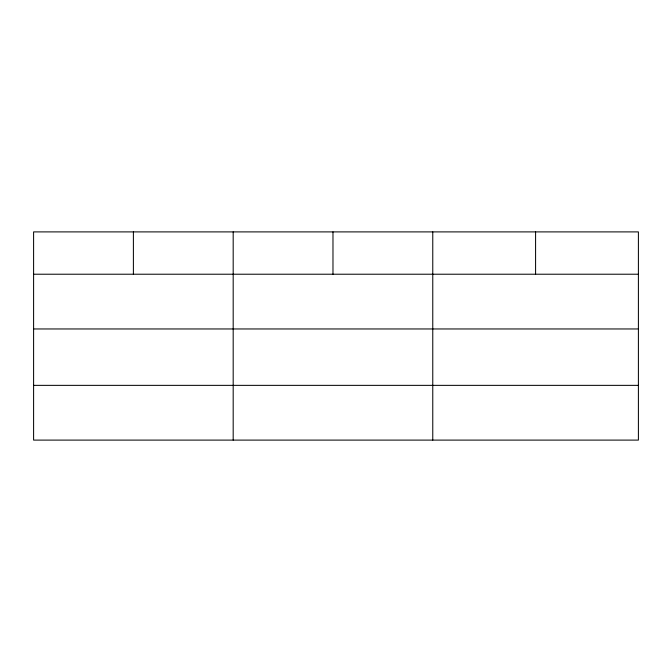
<?xml version="1.0" encoding="UTF-8"?>
<svg xmlns="http://www.w3.org/2000/svg" width="672" height="672" viewBox="0 0 672 672"><rect width="100%" height="100%" fill="white"/><g stroke="black" fill="none" stroke-linecap="round" stroke-linejoin="round"><path stroke-width="1.01" d="M638.4 328.961L638.4 231.899L33.6 231.899L33.6 440.101L638.4 440.101L638.4 328.961L33.6 328.961M33.6 274.218L638.4 274.218M33.6 385.358L638.4 385.358M535.584 231.899L535.584 274.218M432.768 231.899L432.768 440.101M332.976 231.899L332.976 274.218M233.184 231.899L233.184 440.101M133.392 231.899L133.392 274.218"/></g></svg>
